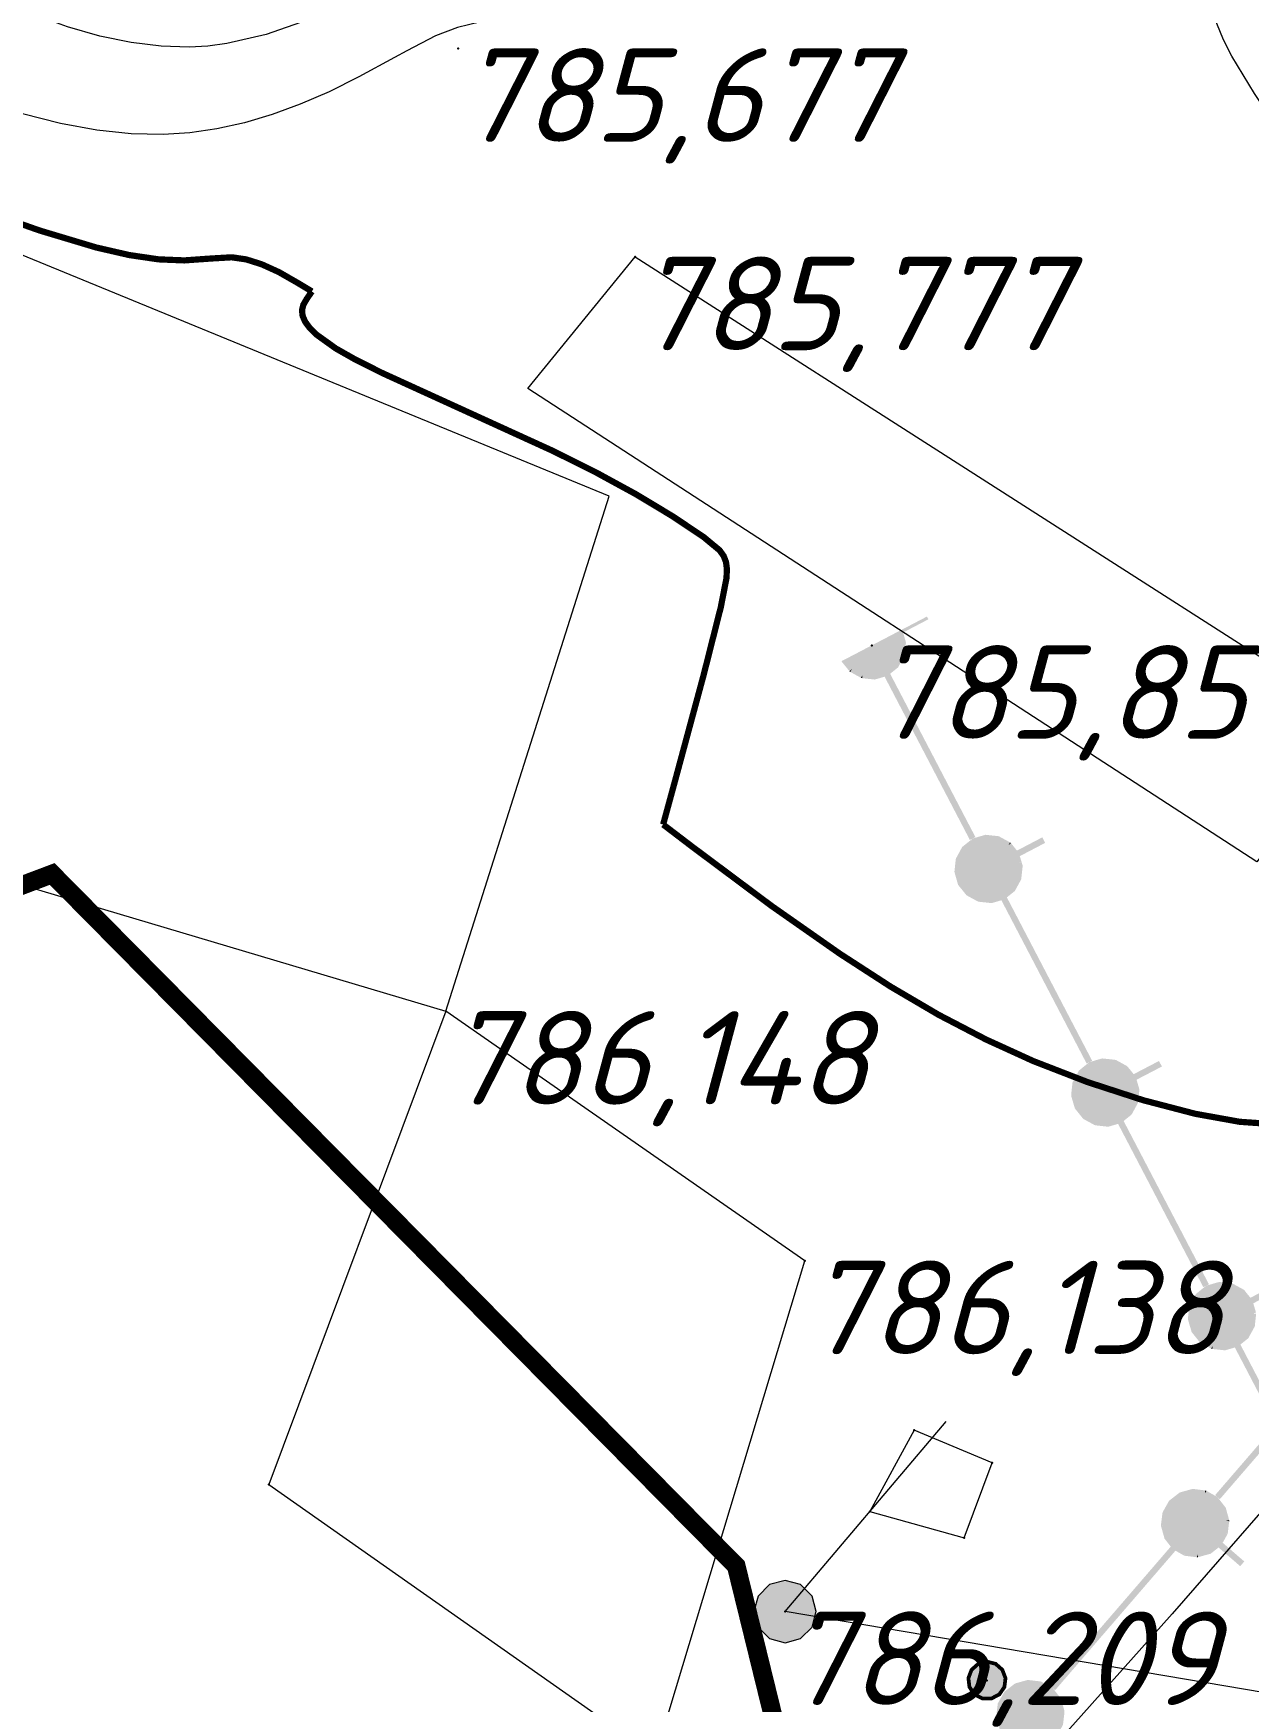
# Model space of a CAD drawing. Header units: metres. Extents: x 629572 to 645168, y 4785785 to 4790166.
# Drawn here: x 634455.15 to 634474.67, y 4788286.82 to 4788313.61 of the extents above; entities that cross this region are included whole.
import ezdxf

# ---------------------------------------------------------------- set-up
doc = ezdxf.new("R2010")
doc.units = ezdxf.units.M
doc.linetypes.add('Сплошная', pattern=[0])
doc.linetypes.add('Сплошная_0_50', pattern=[0])
doc.layers.get('0').update_dxf_attribs({"linetype": 'CONTINUOUS'})
for name, color, linetype in [('Горизонтали', 7, 'CONTINUOUS'), ('Дороги  грунтовые_проселочные (бровка-сплошная)', 7, 'CONTINUOUS'), ('Здания и строения', 7, 'CONTINUOUS'), ('красная линия', 7, 'CONTINUOUS'), ('Нурсултан', 7, 'CONTINUOUS'), ('Ограды металлические (H более 1м) на металлических круглых столбах с шагом', 7, 'CONTINUOUS'), ('Оттяжки для опор', 7, 'CONTINUOUS'), ('Столбы металлические', 7, 'CONTINUOUS')]:
    doc.layers.add(name, color=color, linetype=linetype)
doc.layers.add('ЛЭП в.напряж.', color=10, linetype='SIL_KAB_VYSVOLT', lineweight=13)
doc.styles.add('ISOCPEUR', font='isocpeui.ttf')
doc.styles.get("Standard").update_dxf_attribs({"font": 'isocpeui.ttf'})
doc.linetypes.add('SIL_KAB_VYSVOLT', pattern='A,1.5,["<<",Standard,S=1.6,R=0,X=-1.5,Y=-0.8],5,0,1.5,[">>",Standard,S=1.6,R=0,X=-2.14,Y=-0.8],-2,8,-2', length=20)

# ---------------------------------------------------------------- blocks, each defined once
blk = doc.blocks.new('22 - 107.1.1 столбы метал d-1.0')
blk.add_hatch(color=7).paths.add_polyline_path([(0, 0.5), (-0.25, 0.433), (-0.433, 0.25), (-0.5, 0), (-0.433, -0.25), (-0.25, -0.433), (0, -0.5), (0.25, -0.433), (0.433, -0.25), (0.5, 0), (0.433, 0.25), (0.25, 0.433), (0, 0.5)])
at = {"color": 7, "linetype": 'Continuous', "lineweight": 0, "flags": 128}
blk.add_lwpolyline([(0, 0.5), (-0.25, 0.433), (-0.433, 0.25), (-0.5, 0), (-0.433, -0.25), (-0.25, -0.433), (0, -0.5), (0.25, -0.433), (0.433, -0.25), (0.5, 0), (0.433, 0.25), (0.25, 0.433), (0, 0.5)], close=True, dxfattribs=at)
at = {"color": 7, "style": 'ISOCPEUR', "flags": 1}
for tag in ['Отметка(высота) верхнего провода', 'Отметка(высота) нижнего провода', 'X', 'Высота', 'Отметка', 'Имя объекта CREDO-III', 'Код объекта CREDO-III', 'Номер', 'Y']:
    blk.add_attdef(tag, (0, 0), '', height=2.5, dxfattribs=at)
blk = doc.blocks.new('20 - 106.1.1 столбы дерев d-0.6')
at = {"true_color": 0xffffff}
blk.add_hatch(color=7, dxfattribs=at).paths.add_polyline_path([(0.295, 0.052), (0.193, 0.23), (0, 0.3), (0, 0.3), (-0.193, 0.23), (-0.295, 0.052), (-0.26, -0.15), (-0.103, -0.282), (0.103, -0.282), (0.26, -0.15)])
at = {"color": 7, "linetype": 'Continuous', "lineweight": 0, "const_width": 0.06, "flags": 128}
blk.add_lwpolyline([(0, 0.3), (0.139, 0.266), (0.247, 0.17), (0.298, 0.036), (0.281, -0.106), (0.199, -0.225), (0.072, -0.291), (-0.072, -0.291), (-0.199, -0.225), (-0.281, -0.106), (-0.298, 0.036), (-0.247, 0.17), (-0.139, 0.266), (0, 0.3)], close=True, dxfattribs=at)
at = {"color": 7, "linetype": 'Continuous', "lineweight": 0, "true_color": 0xffffff, "flags": 128}
blk.add_lwpolyline([(0, 0.3), (-0.193, 0.23), (-0.295, 0.052), (-0.26, -0.15), (-0.103, -0.282), (0.103, -0.282), (0.26, -0.15), (0.295, 0.052), (0.193, 0.23), (0, 0.3)], close=True, dxfattribs=at)
at = {"color": 7, "style": 'ISOCPEUR', "flags": 1}
for tag in ['X', 'Высота', 'Отметка', 'Имя объекта CREDO-III', 'Код объекта CREDO-III', 'Номер', 'Y']:
    blk.add_attdef(tag, (0, 0), '', height=2.5, dxfattribs=at)

msp = doc.modelspace()

# ---------------------------------------------------------------- hatches: boundary and pattern name
at = {"layer": 'Ограды металлические (H более 1м) на металлических круглых столбах с шагом'}
for points in [[(634468.826, 4788303.279), (634470.196, 4788300.657), (634470.285, 4788300.703), (634468.915, 4788303.326), (634469.035, 4788303.422), (634469.003, 4788303.461), (634469.03, 4788303.428), (634469.035, 4788303.422), (634469.043, 4788303.428), (634469.047, 4788303.437), (634469.141, 4788303.608), (634469.147, 4788303.627), (634469.097, 4788303.632), (634469.147, 4788303.627), (634469.127, 4788303.679), (634469.114, 4788303.711), (634469.147, 4788303.627), (634469.168, 4788303.821), (634469.118, 4788303.826), (634469.136, 4788303.824), (634469.168, 4788303.821), (634469.166, 4788303.84), (634469.118, 4788303.826), (634469.166, 4788303.84), (634469.123, 4788303.988), (634469.53, 4788304.201), (634469.506, 4788304.245), (634469.285, 4788304.129), (634469.108, 4788304.037), (634469.107, 4788304.036), (634469.063, 4788304.013), (634469.018, 4788303.99), (634468.222, 4788303.574), (634468.177, 4788303.551), (634468.168, 4788303.546), (634468.168, 4788303.546), (634468.133, 4788303.528), (634468.132, 4788303.527), (634468.138, 4788303.519), (634468.248, 4788303.383), (634468.26, 4788303.367), (634468.299, 4788303.399), (634468.275, 4788303.355), (634468.388, 4788303.293), (634468.446, 4788303.261), (634468.47, 4788303.305), (634468.465, 4788303.255), (634468.51, 4788303.25), (634468.659, 4788303.234), (634468.664, 4788303.284), (634468.659, 4788303.234), (634468.669, 4788303.233), (634468.678, 4788303.236)], [(634468.291, 4788303.383), (634468.299, 4788303.399), (634468.26, 4788303.367), (634468.275, 4788303.355)], [(634468.465, 4788303.255), (634468.467, 4788303.272), (634468.47, 4788303.305), (634468.446, 4788303.261), (634468.455, 4788303.256)], [(634470.702, 4788299.689), (634472.072, 4788297.066), (634472.16, 4788297.112), (634470.79, 4788299.735), (634470.91, 4788299.831), (634470.918, 4788299.838), (634470.923, 4788299.846), (634470.879, 4788299.87), (634470.923, 4788299.846), (634471.017, 4788300.018), (634470.973, 4788300.042), (634471.002, 4788300.026), (634471.017, 4788300.018), (634471.021, 4788300.026), (634471.022, 4788300.036), (634471.043, 4788300.23), (634471.042, 4788300.25), (634471.028, 4788300.264), (634470.971, 4788300.324), (634471.042, 4788300.25), (634470.998, 4788300.397), (634471.405, 4788300.61), (634471.359, 4788300.699), (634470.952, 4788300.486), (634470.868, 4788300.591), (634470.855, 4788300.606), (634470.816, 4788300.575), (634470.84, 4788300.619), (634470.728, 4788300.68), (634470.669, 4788300.712), (634470.645, 4788300.668), (634470.669, 4788300.712), (634470.661, 4788300.717), (634470.651, 4788300.718), (634470.649, 4788300.702), (634470.649, 4788300.699), (634470.651, 4788300.718), (634470.606, 4788300.723), (634470.457, 4788300.739), (634470.447, 4788300.74), (634470.437, 4788300.737), (634470.25, 4788300.683), (634470.24, 4788300.68), (634470.233, 4788300.673), (634470.201, 4788300.602), (634470.208, 4788300.618), (634470.233, 4788300.673), (634470.081, 4788300.551), (634470.112, 4788300.512), (634470.086, 4788300.545), (634470.081, 4788300.551), (634470.073, 4788300.545), (634470.068, 4788300.536), (634469.975, 4788300.365), (634469.969, 4788300.346), (634470.019, 4788300.341), (634469.969, 4788300.346), (634469.989, 4788300.294), (634470.001, 4788300.262), (634469.969, 4788300.346), (634469.948, 4788300.152), (634469.998, 4788300.147), (634469.98, 4788300.149), (634469.948, 4788300.152), (634469.95, 4788300.133), (634470.004, 4788299.946), (634470.043, 4788299.957), (634470.004, 4788299.946), (634470.007, 4788299.936), (634470.013, 4788299.928), (634470.123, 4788299.792), (634470.136, 4788299.776), (634470.142, 4788299.769), (634470.151, 4788299.764), (634470.166, 4788299.792), (634470.175, 4788299.808), (634470.151, 4788299.764), (634470.263, 4788299.702), (634470.322, 4788299.67), (634470.331, 4788299.666), (634470.341, 4788299.665), (634470.342, 4788299.681), (634470.343, 4788299.684), (634470.341, 4788299.665), (634470.386, 4788299.66), (634470.534, 4788299.644), (634470.544, 4788299.642), (634470.554, 4788299.645)], [(634470.825, 4788300.59), (634470.816, 4788300.575), (634470.855, 4788300.606), (634470.84, 4788300.619)], [(634472.577, 4788296.098), (634473.947, 4788293.475), (634474.036, 4788293.522), (634472.666, 4788296.144), (634472.786, 4788296.241), (634472.799, 4788296.256), (634472.755, 4788296.28), (634472.799, 4788296.256), (634472.8, 4788296.326), (634472.799, 4788296.256), (634472.892, 4788296.427), (634472.848, 4788296.451), (634472.878, 4788296.435), (634472.892, 4788296.427), (634472.897, 4788296.436), (634472.898, 4788296.446), (634472.919, 4788296.64), (634472.917, 4788296.659), (634472.869, 4788296.645), (634472.917, 4788296.659), (634472.874, 4788296.807), (634473.281, 4788297.019), (634473.234, 4788297.108), (634472.828, 4788296.896), (634472.743, 4788297), (634472.731, 4788297.015), (634472.692, 4788296.984), (634472.731, 4788297.015), (634472.725, 4788297.023), (634472.716, 4788297.028), (634472.604, 4788297.09), (634472.545, 4788297.122), (634472.526, 4788297.127), (634472.481, 4788297.132), (634472.332, 4788297.148), (634472.327, 4788297.099), (634472.32, 4788297.124), (634472.327, 4788297.099), (634472.332, 4788297.148), (634472.313, 4788297.147), (634472.126, 4788297.092), (634472.116, 4788297.089), (634472.108, 4788297.083), (634472.133, 4788297.052), (634472.108, 4788297.083), (634472.067, 4788296.991), (634472.083, 4788297.027), (634472.108, 4788297.083), (634471.956, 4788296.96), (634471.988, 4788296.922), (634471.961, 4788296.955), (634471.956, 4788296.96), (634471.949, 4788296.954), (634471.944, 4788296.946), (634471.85, 4788296.774), (634471.894, 4788296.75), (634471.865, 4788296.766), (634471.85, 4788296.774), (634471.845, 4788296.766), (634471.844, 4788296.756), (634471.823, 4788296.562), (634471.825, 4788296.542), (634471.873, 4788296.556), (634471.825, 4788296.542), (634471.88, 4788296.355), (634471.883, 4788296.346), (634471.889, 4788296.338), (634471.92, 4788296.363), (634471.889, 4788296.338), (634471.999, 4788296.201), (634472.011, 4788296.186), (634472.018, 4788296.178), (634472.026, 4788296.173), (634472.139, 4788296.112), (634472.197, 4788296.08), (634472.216, 4788296.074), (634472.218, 4788296.09), (634472.221, 4788296.124), (634472.216, 4788296.074), (634472.261, 4788296.069), (634472.41, 4788296.053), (634472.415, 4788296.103), (634472.425, 4788296.069), (634472.415, 4788296.103), (634472.41, 4788296.053), (634472.429, 4788296.055)], [(634474.212, 4788290.071), (634475.203, 4788291.219), (634475.165, 4788291.252), (634475.209, 4788291.275), (634474.542, 4788292.554), (634474.662, 4788292.65), (634474.63, 4788292.689), (634474.657, 4788292.656), (634474.662, 4788292.65), (634474.669, 4788292.656), (634474.674, 4788292.665), (634474.768, 4788292.836), (634474.774, 4788292.855), (634474.724, 4788292.86), (634474.774, 4788292.855), (634474.754, 4788292.907), (634474.741, 4788292.939), (634474.774, 4788292.855), (634474.795, 4788293.049), (634474.745, 4788293.054), (634474.793, 4788293.068), (634474.749, 4788293.216), (634475.156, 4788293.429), (634475.11, 4788293.517), (634474.703, 4788293.305), (634474.619, 4788293.409), (634474.607, 4788293.425), (634474.6, 4788293.433), (634474.592, 4788293.437), (634474.576, 4788293.409), (634474.568, 4788293.393), (634474.592, 4788293.437), (634474.479, 4788293.499), (634474.42, 4788293.531), (634474.412, 4788293.536), (634474.402, 4788293.537), (634474.357, 4788293.542), (634474.208, 4788293.558), (634474.198, 4788293.559), (634474.188, 4788293.556), (634474.191, 4788293.549), (634474.196, 4788293.53), (634474.188, 4788293.556), (634474.001, 4788293.501), (634474.012, 4788293.464), (634474.012, 4788293.463), (634474.001, 4788293.501), (634473.992, 4788293.498), (634473.984, 4788293.492), (634473.832, 4788293.37), (634473.819, 4788293.355), (634473.863, 4788293.331), (634473.819, 4788293.355), (634473.818, 4788293.285), (634473.819, 4788293.355), (634473.726, 4788293.184), (634473.77, 4788293.16), (634473.72, 4788293.165), (634473.699, 4788292.971), (634473.701, 4788292.952), (634473.715, 4788292.937), (634473.771, 4788292.877), (634473.701, 4788292.952), (634473.756, 4788292.764), (634473.758, 4788292.755), (634473.765, 4788292.747), (634473.874, 4788292.611), (634473.887, 4788292.595), (634473.902, 4788292.583), (634473.917, 4788292.611), (634473.926, 4788292.626), (634473.902, 4788292.583), (634474.014, 4788292.521), (634474.073, 4788292.489), (634474.097, 4788292.533), (634474.092, 4788292.483), (634474.137, 4788292.478), (634474.286, 4788292.462), (634474.296, 4788292.461), (634474.305, 4788292.464), (634474.453, 4788292.507), (634475.105, 4788291.259), (634474.136, 4788290.136)], [(634473.72, 4788293.165), (634473.77, 4788293.16), (634473.74, 4788293.176), (634473.726, 4788293.184), (634473.721, 4788293.175)], [(634474.092, 4788292.483), (634474.093, 4788292.5), (634474.097, 4788292.533), (634474.073, 4788292.489), (634474.082, 4788292.484)], [(634473.423, 4788289.309), (634471.49, 4788287.069), (634471.566, 4788287.004), (634473.499, 4788289.244), (634473.633, 4788289.168), (634473.657, 4788289.212), (634473.637, 4788289.175), (634473.633, 4788289.168), (634473.641, 4788289.163), (634473.651, 4788289.162), (634473.717, 4788289.186), (634473.651, 4788289.162), (634473.845, 4788289.138), (634473.851, 4788289.188), (634473.864, 4788289.14), (634474.052, 4788289.192), (634474.062, 4788289.194), (634474.07, 4788289.2), (634474.039, 4788289.24), (634474.07, 4788289.2), (634474.191, 4788289.295), (634474.539, 4788288.995), (634474.604, 4788289.071), (634474.257, 4788289.371), (634474.323, 4788289.488), (634474.333, 4788289.505), (634474.289, 4788289.53), (634474.333, 4788289.505), (634474.339, 4788289.523), (634474.307, 4788289.527), (634474.305, 4788289.528), (634474.339, 4788289.523), (634474.354, 4788289.651), (634474.363, 4788289.717), (634474.313, 4788289.723), (634474.361, 4788289.737), (634474.349, 4788289.78), (634474.309, 4788289.925), (634474.261, 4788289.911), (634474.288, 4788289.932), (634474.261, 4788289.911), (634474.309, 4788289.925), (634474.307, 4788289.934), (634474.3, 4788289.942), (634474.18, 4788290.096), (634474.174, 4788290.104), (634474.166, 4788290.109), (634474.146, 4788290.074), (634474.166, 4788290.109), (634474.065, 4788290.113), (634474.104, 4788290.111), (634474.166, 4788290.109), (634473.996, 4788290.205), (634473.971, 4788290.161), (634473.977, 4788290.211), (634473.912, 4788290.187), (634473.977, 4788290.211), (634473.784, 4788290.235), (634473.774, 4788290.236), (634473.764, 4788290.233), (634473.778, 4788290.185), (634473.764, 4788290.233), (634473.576, 4788290.181), (634473.567, 4788290.179), (634473.559, 4788290.172), (634473.59, 4788290.133), (634473.559, 4788290.172), (634473.405, 4788290.052), (634473.397, 4788290.046), (634473.392, 4788290.038), (634473.427, 4788290.018), (634473.392, 4788290.038), (634473.306, 4788289.885), (634473.296, 4788289.868), (634473.34, 4788289.843), (634473.296, 4788289.868), (634473.29, 4788289.849), (634473.322, 4788289.845), (634473.324, 4788289.845), (634473.29, 4788289.849), (634473.274, 4788289.722), (634473.266, 4788289.656), (634473.316, 4788289.65), (634473.266, 4788289.656), (634473.267, 4788289.636), (634473.283, 4788289.641), (634473.313, 4788289.649), (634473.267, 4788289.636), (634473.28, 4788289.593), (634473.32, 4788289.448), (634473.322, 4788289.439), (634473.328, 4788289.431)], [(634473.977, 4788290.211), (634473.971, 4788290.161), (634473.992, 4788290.198), (634473.996, 4788290.205), (634473.987, 4788290.21)], [(634474.345, 4788289.732), (634474.313, 4788289.723), (634474.363, 4788289.717), (634474.361, 4788289.737)], [(634473.855, 4788289.137), (634473.864, 4788289.14), (634473.851, 4788289.188), (634473.847, 4788289.155), (634473.845, 4788289.138)], [(634470.777, 4788286.242), (634470.716, 4788286.172), (634470.719, 4788286.169), (634470.792, 4788286.106), (634470.853, 4788286.177), (634470.987, 4788286.101), (634471.011, 4788286.144), (634471.005, 4788286.095), (634471.199, 4788286.071), (634471.218, 4788286.072), (634471.259, 4788286.11), (634471.285, 4788286.133), (634471.218, 4788286.072), (634471.406, 4788286.124), (634471.393, 4788286.172), (634471.398, 4788286.156), (634471.406, 4788286.124), (634471.416, 4788286.127), (634471.424, 4788286.133), (634471.432, 4788286.151), (634471.467, 4788286.226), (634471.424, 4788286.133), (634471.545, 4788286.228), (634471.893, 4788285.928), (634471.958, 4788286.004), (634471.611, 4788286.304), (634471.677, 4788286.42), (634471.686, 4788286.438), (634471.643, 4788286.462), (634471.686, 4788286.438), (634471.691, 4788286.446), (634471.693, 4788286.456), (634471.708, 4788286.583), (634471.716, 4788286.65), (634471.715, 4788286.669), (634471.703, 4788286.713), (634471.663, 4788286.857), (634471.615, 4788286.844), (634471.663, 4788286.857), (634471.654, 4788286.875), (634471.534, 4788287.028), (634471.504, 4788287.005), (634471.503, 4788287.004), (634471.534, 4788287.028), (634471.528, 4788287.036), (634471.519, 4788287.041), (634471.5, 4788287.006), (634471.519, 4788287.041), (634471.419, 4788287.045), (634471.458, 4788287.044), (634471.519, 4788287.041), (634471.35, 4788287.137), (634471.338, 4788287.117), (634471.346, 4788287.131), (634471.35, 4788287.137), (634471.331, 4788287.144), (634471.138, 4788287.167), (634471.131, 4788287.118), (634471.136, 4788287.151), (634471.138, 4788287.167), (634471.118, 4788287.166), (634471.077, 4788287.128), (634471.052, 4788287.105), (634471.118, 4788287.166), (634470.93, 4788287.114), (634470.943, 4788287.066), (634470.939, 4788287.083), (634470.93, 4788287.114), (634470.913, 4788287.105), (634470.759, 4788286.985), (634470.783, 4788286.954), (634470.759, 4788286.985), (634470.751, 4788286.979), (634470.746, 4788286.97), (634470.66, 4788286.818), (634470.65, 4788286.801), (634470.645, 4788286.792), (634470.644, 4788286.782), (634470.676, 4788286.778), (634470.693, 4788286.776), (634470.644, 4788286.782), (634470.628, 4788286.655), (634470.62, 4788286.588), (634470.621, 4788286.569), (634470.633, 4788286.525), (634470.673, 4788286.381), (634470.682, 4788286.364)]]:
    msp.add_hatch(color=7, dxfattribs=at).paths.add_polyline_path(points)

# ---------------------------------------------------------------- linework, layer by layer
at = {"layer": 'Горизонтали', "color": 34, "linetype": 'Сплошная', "lineweight": 0, "true_color": 0xa55200, "flags": 128}
for points, elevation in [([(634484.894, 4788307.788), (634484.207, 4788308.048), (634482.476, 4788308.725), (634481.841, 4788308.996), (634481.348, 4788309.228), (634481.049, 4788309.388), (634480.826, 4788309.535), (634480.652, 4788309.687), (634480.515, 4788309.853), (634480.406, 4788310.045), (634480.318, 4788310.276), (634480.246, 4788310.559), (634480.184, 4788310.919), (634480.129, 4788311.334), (634480.037, 4788312.013), (634479.942, 4788312.542), (634479.823, 4788313.029), (634479.68, 4788313.475), (634479.506, 4788313.897), (634479.302, 4788314.286), (634479.068, 4788314.643), (634478.804, 4788314.969), (634478.459, 4788315.312), (634478.049, 4788315.647), (634477.574, 4788315.975), (634477.031, 4788316.296), (634476.433, 4788316.606), (634475.764, 4788316.912), (634475.028, 4788317.215), (634474.103, 4788317.564), (634474.099, 4788317.566), (634474.095, 4788317.567), (634473.147, 4788317.897), (634472.844, 4788317.973), (634472.581, 4788318.01), (634472.32, 4788318.011), (634472.056, 4788317.973), (634471.768, 4788317.895), (634471.432, 4788317.769), (634470.844, 4788317.501), (634469.911, 4788317.033), (634468.411, 4788316.289), (634467.829, 4788316.027), (634467.302, 4788315.811), (634466.407, 4788315.502), (634465.471, 4788315.253), (634464.495, 4788315.064), (634463.43, 4788314.924), (634462.995, 4788314.881), (634462.333, 4788314.809), (634461.87, 4788314.732), (634461.433, 4788314.62), (634460.995, 4788314.463), (634460.383, 4788314.19), (634459.55, 4788313.824), (634458.889, 4788313.592), (634458.259, 4788313.447), (634457.955, 4788313.407), (634457.655, 4788313.389), (634457.201, 4788313.402), (634456.721, 4788313.461), (634456.219, 4788313.566), (634455.7, 4788313.716), (634455.167, 4788313.91), (634454.635, 4788314.144), (634454.115, 4788314.413), (634453.622, 4788314.708), (634453.252, 4788314.962), (634452.908, 4788315.23), (634452.582, 4788315.517), (634452.265, 4788315.831), (634451.955, 4788316.175), (634451.633, 4788316.568), (634450.882, 4788317.589), (634449.802, 4788319.17), (634448.673, 4788320.821), (634447.953, 4788321.805), (634447.457, 4788322.386), (634447.233, 4788322.603), (634447.008, 4788322.786), (634446.779, 4788322.941), (634446.519, 4788323.09), (634445.726, 4788323.462), (634445.723, 4788323.464), (634445.002, 4788323.792), (634444.428, 4788324.073), (634443.902, 4788324.356), (634443.425, 4788324.641), (634442.982, 4788324.938), (634442.582, 4788325.242), (634442.225, 4788325.554), (634441.911, 4788325.873), (634441.644, 4788326.19), (634441.392, 4788326.538), (634441.155, 4788326.918), (634440.93, 4788327.33), (634440.723, 4788327.767), (634440.526, 4788328.241), (634440.129, 4788329.385), (634440.069, 4788329.571), (634439.811, 4788330.296), (634439.714, 4788330.514), (634439.622, 4788330.672), (634439.611, 4788330.689), (634439.561, 4788330.767), (634438.847, 4788331.858), (634437.955, 4788333.135), (634437.544, 4788333.672), (634437.144, 4788334.159), (634436.749, 4788334.601), (634436.363, 4788334.993), (634435.987, 4788335.334), (634435.621, 4788335.626), (634435.205, 4788335.906), (634434.744, 4788336.166), (634434.233, 4788336.411), (634433.541, 4788336.703), (634432.911, 4788336.968), (634432.472, 4788337.179), (634432.096, 4788337.397), (634431.775, 4788337.628), (634431.379, 4788338), (634430.992, 4788338.47), (634430.61, 4788339.038), (634430.152, 4788339.824), (634429.849, 4788340.35), (634429.638, 4788340.673), (634429.459, 4788340.895), (634429.28, 4788341.06), (634429.096, 4788341.174), (634428.896, 4788341.242), (634428.68, 4788341.267), (634428.427, 4788341.254), (634428.123, 4788341.202), (634427.707, 4788341.101), (634426.777, 4788340.841), (634425.371, 4788340.422), (634424.542, 4788340.173), (634423.949, 4788340.008), (634423.785, 4788339.961), (634423.703, 4788339.918), (634423.511, 4788339.75), (634423.135, 4788339.365), (634421.661, 4788337.77), (634417.785, 4788333.456), (634416.225, 4788331.682), (634415.088, 4788330.356), (634414.371, 4788329.477), (634413.91, 4788328.851), (634413.662, 4788328.424), (634413.592, 4788328.248), (634413.534, 4788328.037), (634413.492, 4788327.876), (634413.394, 4788327.587), (634413.266, 4788327.296), (634413.114, 4788327.017), (634412.94, 4788326.754), (634412.748, 4788326.514), (634412.54, 4788326.295), (634412.315, 4788326.098), (634412.075, 4788325.925), (634411.828, 4788325.779), (634411.55, 4788325.641), (634410.898, 4788325.39), (634410.129, 4788325.173), (634409.184, 4788324.975), (634408.512, 4788324.848)], 785), ([(634475.603, 4788311.409), (634475.363, 4788311.758), (634474.767, 4788312.644), (634474.403, 4788313.242), (634474.271, 4788313.504), (634474.166, 4788313.766), (634474.072, 4788313.968), (634473.987, 4788314.046), (634473.842, 4788314.124), (634473.103, 4788314.415), (634473.034, 4788314.441), (634473.016, 4788314.448), (634472.016, 4788314.81), (634471.207, 4788315.058), (634470.499, 4788315.22), (634469.899, 4788315.293), (634469.476, 4788315.288), (634469.048, 4788315.23), (634468.594, 4788315.119), (634467.964, 4788314.918), (634466.965, 4788314.607), (634466.213, 4788314.425), (634465.303, 4788314.245), (634464.245, 4788314.067), (634463.054, 4788313.896), (634462.902, 4788313.876), (634462.317, 4788313.79), (634461.962, 4788313.706), (634461.61, 4788313.569), (634461.148, 4788313.331), (634460.953, 4788313.223), (634460.378, 4788312.91), (634459.901, 4788312.673), (634459.438, 4788312.472), (634458.989, 4788312.307), (634458.54, 4788312.174), (634458.099, 4788312.076), (634457.665, 4788312.013), (634457.238, 4788311.986), (634456.721, 4788311.998), (634456.169, 4788312.057), (634455.587, 4788312.164), (634454.977, 4788312.318), (634454.337, 4788312.518), (634453.685, 4788312.763), (634453.032, 4788313.045), (634452.41, 4788313.353), (634452.019, 4788313.571), (634451.692, 4788313.779), (634451.408, 4788313.99), (634451.151, 4788314.215), (634450.913, 4788314.461), (634450.67, 4788314.75), (634450.058, 4788315.596), (634449.401, 4788316.564), (634448.046, 4788318.538), (634447.559, 4788319.211), (634447.155, 4788319.737), (634446.869, 4788320.078), (634446.611, 4788320.355), (634446.37, 4788320.577), (634446.137, 4788320.754), (634445.907, 4788320.89), (634445.662, 4788320.997), (634445.389, 4788321.081), (634445.051, 4788321.154), (634444.289, 4788321.261), (634443.473, 4788321.314), (634442.651, 4788321.31), (634441.843, 4788321.249), (634440.977, 4788321.13), (634439.899, 4788320.985), (634439.036, 4788320.924), (634438.183, 4788320.932), (634437.328, 4788321.013), (634436.68, 4788321.12), (634435.934, 4788321.276), (634433.883, 4788321.794), (634432.139, 4788322.24), (634431.514, 4788322.378), (634430.973, 4788322.478), (634430.228, 4788322.576), (634429.289, 4788322.648), (634428.247, 4788322.734), (634427.438, 4788322.86), (634426.628, 4788323.065), (634425.794, 4788323.358), (634425.139, 4788323.638), (634424.405, 4788323.988), (634423.594, 4788324.408), (634422.709, 4788324.896), (634421.748, 4788325.454), (634420.727, 4788326.072), (634418.582, 4788327.442), (634417.235, 4788328.351), (634416.433, 4788328.879), (634416.228, 4788328.979), (634416.062, 4788329.019), (634415.881, 4788329.004), (634415.694, 4788328.928), (634415.503, 4788328.791), (634415.306, 4788328.593), (634415.188, 4788328.434), (634415.052, 4788328.138), (634414.944, 4788327.89), (634414.759, 4788327.49), (634414.578, 4788327.148), (634414.382, 4788326.829), (634414.171, 4788326.536), (634413.944, 4788326.265), (634413.701, 4788326.019), (634413.444, 4788325.799), (634413.172, 4788325.604), (634412.875, 4788325.428), (634412.54, 4788325.262), (634412.167, 4788325.106), (634411.756, 4788324.959), (634410.831, 4788324.699), (634409.693, 4788324.461), (634408.884, 4788324.308)], 785.5)]:
    msp.add_lwpolyline(points, dxfattribs=dict(at, elevation=elevation))
at = {"layer": 'Горизонтали', "color": 34, "linetype": 'Сплошная', "lineweight": 0, "const_width": 0.1, "elevation": 786, "flags": 128}
for points in [[(634459.625, 4788309.466), (634459.406, 4788309.598), (634459.093, 4788309.777), (634458.82, 4788309.901), (634458.567, 4788309.981), (634458.337, 4788310.014), (634457.999, 4788309.994), (634457.574, 4788309.964), (634457.161, 4788309.981), (634456.69, 4788310.05), (634456.158, 4788310.172), (634455.252, 4788310.444), (634454.087, 4788310.853), (634452.684, 4788311.39), (634451.197, 4788311.998), (634450.525, 4788312.29), (634450.127, 4788312.484), (634449.915, 4788312.621), (634449.78, 4788312.772), (634449.767, 4788312.79), (634449.589, 4788313.019), (634449.4, 4788313.214), (634449.173, 4788313.404), (634448.908, 4788313.587), (634448.617, 4788313.756), (634448.314, 4788313.903), (634448.002, 4788314.026), (634447.683, 4788314.124), (634447.359, 4788314.198), (634447.03, 4788314.246), (634446.698, 4788314.269), (634446.362, 4788314.266), (634445.712, 4788314.197), (634444.962, 4788314.044), (634444.121, 4788313.81), (634443.126, 4788313.477), (634443.125, 4788313.477), (634442.68, 4788313.333), (634442.55, 4788313.31), (634442.44, 4788313.311), (634442.334, 4788313.336), (634442.219, 4788313.387), (634441.852, 4788313.627), (634441.851, 4788313.627), (634441.407, 4788313.928), (634441.018, 4788314.168), (634440.633, 4788314.38), (634440.255, 4788314.563), (634439.876, 4788314.718), (634439.502, 4788314.842), (634439.133, 4788314.937), (634438.77, 4788315.002), (634438.199, 4788315.047), (634437.555, 4788315.036), (634436.83, 4788314.971), (634435.854, 4788314.836), (634435.144, 4788314.735), (634434.663, 4788314.684), (634434.287, 4788314.666), (634433.908, 4788314.669), (634433.025, 4788314.744), (634432.416, 4788314.802), (634431.955, 4788314.811), (634431.357, 4788314.758), (634430.669, 4788314.63), (634429.873, 4788314.422), (634428.896, 4788314.118), (634427.536, 4788313.65), (634425.858, 4788313.036), (634425.228, 4788312.802)], [(634465.268, 4788300.905), (634465.456, 4788301.595), (634465.921, 4788303.316), (634466.195, 4788304.398), (634466.285, 4788304.858), (634466.293, 4788305.004), (634466.278, 4788305.12), (634466.24, 4788305.218), (634466.175, 4788305.309), (634465.918, 4788305.522), (634465.42, 4788305.855), (634464.835, 4788306.207), (634464.194, 4788306.557), (634463.509, 4788306.899), (634462.098, 4788307.543), (634460.75, 4788308.158), (634460.325, 4788308.371), (634460.009, 4788308.55), (634459.698, 4788308.773), (634459.591, 4788308.878), (634459.517, 4788308.979), (634459.476, 4788309.074), (634459.466, 4788309.165), (634459.488, 4788309.252), (634459.543, 4788309.347), (634459.585, 4788309.408), (634459.601, 4788309.431), (634459.621, 4788309.46), (634459.622, 4788309.462), (634459.625, 4788309.466)], [(634479.636, 4788296.478), (634479.27, 4788296.598), (634478.337, 4788296.88), (634477.983, 4788296.962), (634477.697, 4788297.004), (634477.445, 4788297.009), (634477.224, 4788296.974), (634477.028, 4788296.898), (634476.81, 4788296.764), (634476.8, 4788296.758), (634476.445, 4788296.531), (634476.096, 4788296.344), (634475.749, 4788296.2), (634475.398, 4788296.122), (634474.994, 4788296.099), (634474.532, 4788296.131), (634473.82, 4788296.259), (634472.98, 4788296.478), (634472.086, 4788296.769), (634471.216, 4788297.106), (634470.455, 4788297.453), (634469.696, 4788297.848), (634468.924, 4788298.301), (634468.104, 4788298.832), (634467.007, 4788299.6), (634465.735, 4788300.549), (634465.268, 4788300.905)]]:
    msp.add_lwpolyline(points, dxfattribs=at)
at = {"layer": 'Дороги  грунтовые_проселочные (бровка-сплошная)', "color": 251, "linetype": 'Сплошная', "lineweight": 0, "true_color": 0x636466, "flags": 128}
msp.add_lwpolyline([(634485.673, 4788309.685), (634484.448, 4788306.676), (634483.28, 4788303.879), (634482.717, 4788302.587), (634482.226, 4788301.505), (634481.176, 4788299.349), (634480.058, 4788297.226), (634479.502, 4788296.237), (634478.989, 4788295.373), (634478.477, 4788294.562), (634477.938, 4788293.758), (634477.382, 4788292.972), (634476.803, 4788292.196), (634476.208, 4788291.439), (634475.593, 4788290.694), (634473.444, 4788288.228), (634471.85, 4788286.443), (634470.403, 4788284.855), (634468.909, 4788283.268), (634467.844, 4788282.207), (634466.849, 4788281.333), (634465.606, 4788280.34), (634464.417, 4788279.454), (634463.234, 4788278.621), (634462.287, 4788278.002), (634461.667, 4788277.65), (634461.456, 4788277.57), (634461.216, 4788277.513), (634460.949, 4788277.48), (634460.657, 4788277.472), (634460.119, 4788277.514), (634459.556, 4788277.623), (634459.085, 4788277.766), (634458.703, 4788277.934), (634458.562, 4788278.023), (634458.428, 4788278.133), (634458.178, 4788278.417), (634457.981, 4788278.728), (634457.789, 4788279.12), (634457.47, 4788279.933)], dxfattribs=at)
at = {"layer": 'Здания и строения', "color": 8, "linetype": 'Сплошная', "lineweight": 0, "flags": 128}
for points in [[(634449.713, 4788312.204), (634446.272, 4788302.52), (634461.775, 4788297.908), (634464.4, 4788306.179), (634449.713, 4788312.204)], [(634464.82, 4788310.022), (634476.502, 4788302.549), (634474.806, 4788300.308), (634463.095, 4788307.905), (634464.82, 4788310.022)], [(634467.542, 4788293.899), (634461.775, 4788297.908), (634458.932, 4788290.307), (634465.146, 4788285.944), (634467.542, 4788293.899)], [(634469.299, 4788291.178), (634468.591, 4788289.873), (634470.103, 4788289.449), (634470.554, 4788290.657), (634469.299, 4788291.178)]]:
    msp.add_lwpolyline(points, close=True, dxfattribs=at)
at = {"layer": 'красная линия', "color": 1, "linetype": 'Сплошная_0_50', "lineweight": 0, "true_color": 0xff0000, "const_width": 0.3, "elevation": 794.579, "flags": 128}
msp.add_lwpolyline([(635401.641, 4788148.595), (634957.655, 4788205.711), (634868.946, 4788233.682), (634603.956, 4788290.084), (634469.438, 4788276.801), (634466.442, 4788288.998), (634455.452, 4788300.111), (634423.85, 4788288.187), (634367.861, 4788295.693), (634267.843, 4788409.4), (634475.845, 4788682.207), (634474.555, 4788790.795), (634449.85, 4788818.401), (634024.042, 4788644.6), (633889.34, 4788556.209), (633827.944, 4788529.992), (633792.752, 4788543.316), (633784.34, 4788495.79), (633741.538, 4788462.098), (633741.25, 4788461.815), (633707.246, 4788430.797), (633615.343, 4788446.001), (633603.65, 4788448.117), (633593.847, 4788448.295), (633403.135, 4788458.998), (633383.735, 4788456.919), (632950.737, 4788523.705), (632422.446, 4788608.882), (631759.541, 4788723.01), (631749.061, 4788727.901), (631729.34, 4788731.902), (631702.953, 4788733.892), (631676.149, 4788739.917), (631633.151, 4788748.593), (631552.757, 4788764.604), (631505.748, 4788774.005), (631486.053, 4788777.916), (631418.334, 4788781.792), (630663.641, 4788895.085)], dxfattribs=at)
at = {"layer": 'ЛЭП в.напряж.', "lineweight": 13}
msp.add_lwpolyline([(635094.192, 4788216.187), (635091.807, 4788193.096), (635037.688, 4788203.077), (634989.445, 4788212.408), (634943.944, 4788221.156), (634903.173, 4788229.756), (634855.942, 4788238.087), (634815.233, 4788217.108), (634760.25, 4788226.648), (634705.654, 4788234.71), (634655.704, 4788243.501), (634645.081, 4788239.296), (634600.493, 4788288.281), (634571.888, 4788284.167), (634525.981, 4788278.309), (634467.227, 4788288.266), (634469.815, 4788291.316)], dxfattribs=at)
at = {"layer": 'Нурсултан', "color": 7}
for p in [(634461.973, 4788313.369, -1), (634464.82, 4788310.022, -0.9), (634468.62, 4788303.782, -0.819), (634461.775, 4788297.908, -0.529), (634467.542, 4788293.899, -0.539), (634469.299, 4788291.178, -0.387), (634470.554, 4788290.657, -0.547), (634458.932, 4788290.307, -0.342), (634468.591, 4788289.873, -0.455), (634470.103, 4788289.449, -0.487), (634467.227, 4788288.266, -0.468), (634470.47, 4788287.161, -0.445)]:
    msp.add_point(p, dxfattribs=at)

# ---------------------------------------------------------------- block references
at = {"layer": 'Оттяжки для опор', "color": 7, "linetype": 'Continuous'}
msp.add_blockref('20 - 106.1.1 столбы дерев d-0.6', (634470.47, 4788287.161, 795.239), dxfattribs=at)
at = {"layer": 'Столбы металлические', "color": 7, "linetype": 'Continuous'}
msp.add_blockref('22 - 107.1.1 столбы метал d-1.0', (634467.227, 4788288.266, 795.239), dxfattribs=at)

# ---------------------------------------------------------------- texts
at = {"layer": 'Нурсултан', "color": 251, "char_height": 1.5, "attachment_point": 1, "style": 'ISOCPEUR'}
for s, insert in [('785,677', (634461.973, 4788313.369, -1)), ('785,777', (634464.82, 4788310.022, -0.9)), ('785,858', (634468.62, 4788303.782, -0.819)), ('786,148', (634461.775, 4788297.908, -0.529)), ('786,138', (634467.542, 4788293.899, -0.539)), ('786,209', (634467.227, 4788288.266, -0.468))]:
    msp.add_mtext(s, dxfattribs=dict(at, insert=insert))

doc.saveas('drawing.dxf')
